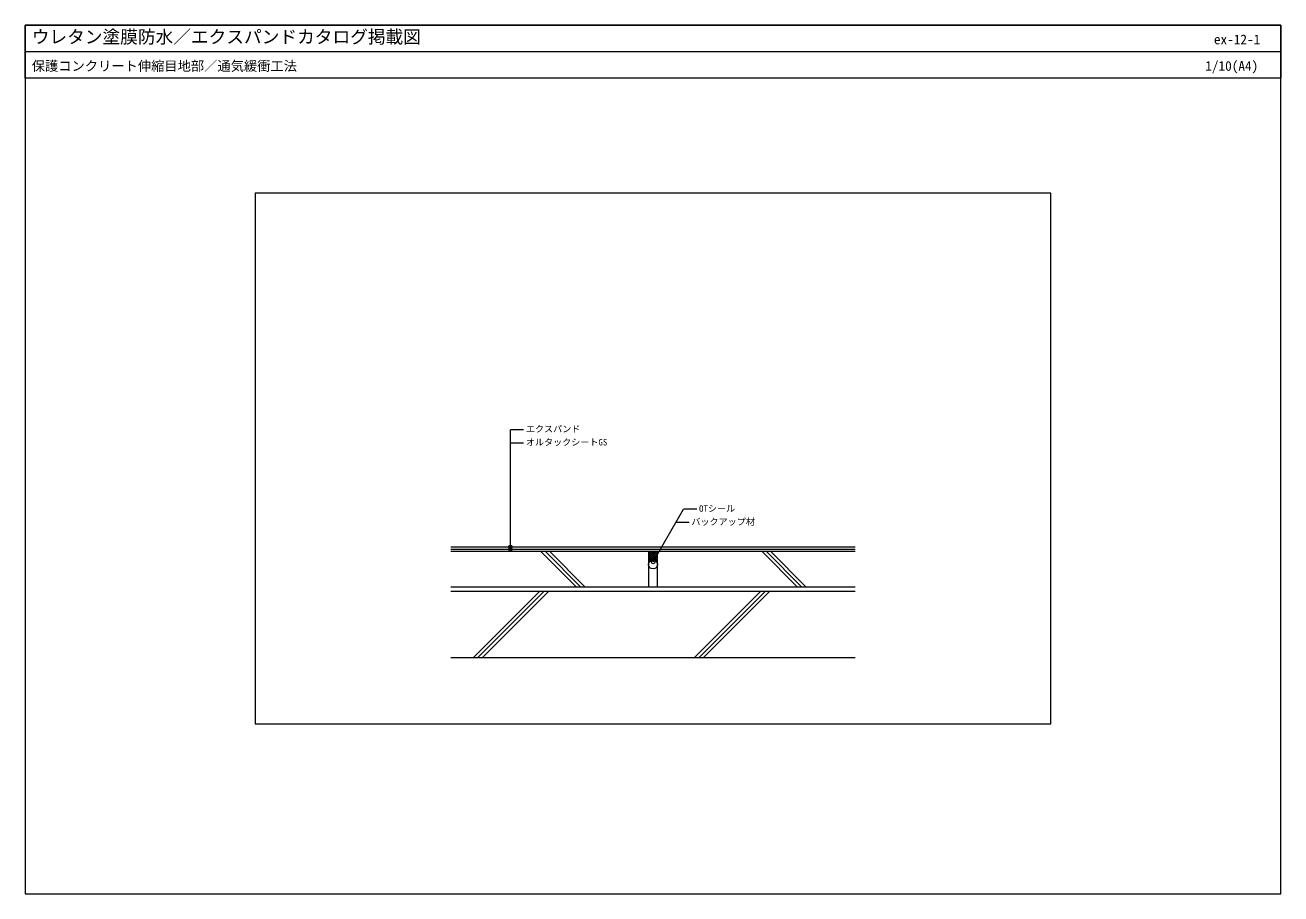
# Model space of a CAD drawing. Units: millimetres, scale not verified. Extents: x -1420 to 1420, y -983 to 983.
import ezdxf
from ezdxf.enums import TextEntityAlignment as Align

# ---------------------------------------------------------------- set-up
doc = ezdxf.new("R2010")
doc.units = ezdxf.units.MM
doc.header["$LTSCALE"] = 5
for name, color, linetype, lineweight in [('0-0_0', 7, 'Continuous', 18), ('0-1_WAKU', 7, 'Continuous', 18), ('0-2_KUTAI', 3, 'Continuous', 18), ('0-3_BOUSUI', 1, 'Continuous', 18), ('0-4_HATCH', 9, 'Continuous', 18), ('0-5_MOJI', 7, 'Continuous', 18)]:
    doc.layers.add(name, color=color, linetype=linetype, lineweight=lineweight)
doc.styles.add('ＭＳ ゴシック', font='')
doc.styles.get('ＭＳ ゴシック').set_extended_font_data('MS Gothic')

msp = doc.modelspace()

# ---------------------------------------------------------------- linework, layer by layer
at = {"layer": '0-0_0'}
msp.add_line((-1419.956, 922.714), (1420.044, 922.714), dxfattribs=at)
msp.add_lwpolyline([(-899.956, -597.648), (900.044, -597.648), (900.044, 602.352), (-899.956, 602.352)], close=True, dxfattribs=at)
at = {"layer": '0-1_WAKU'}
for points in [[(-1419.956, -982.648), (1420.044, -982.648), (1420.044, 982.714), (-1419.956, 982.714)], [(1420.044, 862.714), (-1419.956, 862.714), (-1419.956, 982.714), (1420.044, 982.714)]]:
    msp.add_lwpolyline(points, close=True, dxfattribs=at)
at = {"layer": '0-2_KUTAI'}
for p, q in [((-457.456, -207.648), (-9.956, -207.648)), ((-9.956, -207.648), (-9.956, -287.648)), ((10.044, -287.648), (10.044, -207.648)), ((10.044, -207.648), (457.544, -207.648)), ((-457.456, -297.648), (457.544, -297.648)), ((-457.456, -447.648), (457.544, -447.648))]:
    msp.add_line(p, q, dxfattribs=at)
at = {"layer": '0-3_BOUSUI'}
for p, q in [((-457.456, -197.648), (457.544, -197.648)), ((-457.456, -202.648), (457.544, -202.648)), ((-9.956, -207.648), (10.044, -207.648)), ((-457.456, -287.648), (457.544, -287.648))]:
    msp.add_line(p, q, dxfattribs=at)
msp.add_circle((0.044, -237.648), 10, dxfattribs=at)
at = {"layer": '0-4_HATCH'}
for p, q in [((-174.065, -287.648), (-254.065, -207.648)), ((-164.065, -287.648), (-244.065, -207.648)), ((-154.065, -287.648), (-234.065, -207.648)), ((-9.956, -208.212), (-9.392, -207.648)), ((-9.956, -212.702), (-4.902, -207.648)), ((-9.956, -217.192), (-0.412, -207.648)), ((-9.956, -221.682), (4.078, -207.648)), ((-9.956, -226.173), (8.568, -207.648)), ((10.044, -229.588), (-9.956, -209.588)), ((-9.956, -230.663), (10.044, -210.663)), ((4.837, -228.872), (-9.956, -214.079)), ((-0.838, -227.687), (-9.956, -218.569)), ((-4.35, -228.665), (-9.956, -223.059)), ((10.044, -225.098), (-7.406, -207.648)), ((10.044, -220.608), (-2.916, -207.648)), ((-2.892, -228.089), (10.044, -215.153)), ((10.044, -216.118), (1.574, -207.648)), ((1.871, -227.816), (10.044, -219.643)), ((5.136, -229.041), (10.044, -224.133)), ((10.044, -211.628), (6.064, -207.648)), ((245.935, -207.648), (325.935, -287.648)), ((255.935, -207.648), (335.935, -287.648)), ((265.935, -207.648), (345.935, -287.648)), ((-6.977, -230.528), (-9.956, -227.549)), ((-8.873, -233.122), (-9.956, -232.039)), ((-9.956, -235.153), (-9.515, -234.712)), ((-9.9, -236.586), (-9.956, -236.529)), ((7.586, -231.081), (10.044, -228.623)), ((10.044, -234.079), (8.82, -232.855)), ((9.298, -233.859), (10.044, -233.113)), ((10.044, -237.604), (10.044, -237.603)), ((-255.847, -297.648), (-405.847, -447.648)), ((-245.847, -297.648), (-395.847, -447.648)), ((-235.847, -297.648), (-385.847, -447.648)), ((94.153, -447.648), (244.153, -297.648)), ((104.153, -447.648), (254.153, -297.648)), ((114.153, -447.648), (264.153, -297.648))]:
    msp.add_line(p, q, dxfattribs=at)
at = {"layer": '0-5_MOJI'}
for p, q in [((-292.456, 67.352), (-322.456, 67.352)), ((-322.456, -202.648), (-322.456, 67.352)), ((-292.456, 37.352), (-322.456, 37.352)), ((0.455, -231.734), (69.209, -112.648)), ((99.209, -112.648), (69.209, -112.648)), ((81.889, -142.648), (51.889, -142.648))]:
    msp.add_line(p, q, dxfattribs=at)
for centre in [(-322.456, -197.648), (-322.456, -202.648), (5.455, -223.074), (0.455, -231.734)]:
    msp.add_circle(centre, 4, dxfattribs=at)

# ---------------------------------------------------------------- texts
at = {"layer": '0-1_WAKU', "style": 'ＭＳ ゴシック'}
for s, height, p in [('ウレタン塗膜防水／エクスパンドカタログ掲載図', 29.33, (-1404.956, 932.714)), ('ex-12-1', 21.99, (1268.597, 932.714)), ('保護コンクリート伸縮目地部／通気緩衝工法', 21.99, (-1404.956, 872.714)), ('1/10(A4)', 21.99, (1249.105, 872.714))]:
    msp.add_text(s, height=height, dxfattribs=at).set_placement(p, align=Align.BOTTOM_LEFT)
at = {"layer": '0-5_MOJI', "style": 'ＭＳ ゴシック'}
for s, p in [('エクスパンド', (-287.456, 57.352)), ('オルタックシートGS', (-287.456, 27.352)), ('OTシール', (104.209, -122.648)), ('バックアップ材', (86.889, -152.648))]:
    msp.add_text(s, height=14.66, dxfattribs=at).set_placement(p, align=Align.BOTTOM_LEFT)

doc.saveas('drawing.dxf')
